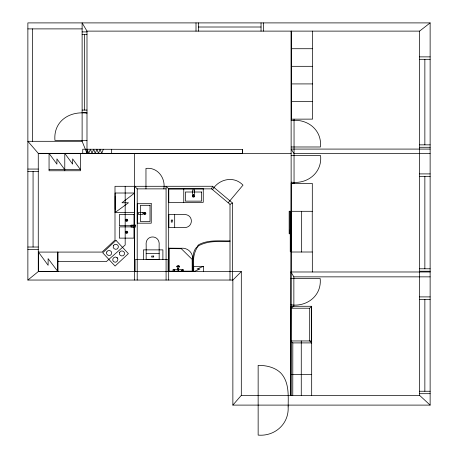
<?xml version="1.0" encoding="UTF-8"?>
<svg xmlns="http://www.w3.org/2000/svg" width="458" height="458" viewBox="0 0 458 458"><rect width="100%" height="100%" fill="white"/><g stroke="black" fill="none" stroke-linecap="round" stroke-linejoin="round"><path stroke-width="0.69" d="M134.6 271.6L134.618 186.303L212.564 186.263L232.601 203.077L232.601 280.044M311.652 340.952L290.876 340.952L292.822 342.905L292.771 395.357L290.819 395.351L290.939 306.276L311.658 306.276L311.686 395.351M311.635 342.905L311.658 306.276L309.705 308.223L309.688 340.952L311.635 342.905L292.822 342.905M87.169 153.338L87.175 149.239L88.783 153.344L90.409 149.245L92.018 153.35L93.644 149.251L95.253 153.356L96.878 149.262L98.487 153.356L100.107 149.262L101.716 153.367L103.342 149.268M111.66 153.384L111.672 149.285M242.379 153.63L242.385 149.531L82.732 149.234L82.726 153.327L242.379 153.63L242.385 149.531M166.082 280.044L166.082 186.274L168.681 188.873L211.619 188.862L212.564 186.263M212.575 189.664C218.861 178.86 234.061 175.551 242.992 185.147L228.21 202.785M232.864 405.101L241.309 395.351L241.309 271.6L38.266 271.6L27.869 280.044L27.869 22.9L430.131 22.9L430.131 405.101L232.864 405.101L232.864 280.044L241.309 271.6M82.119 141.304L27.869 141.304L38.266 153.327L86.991 153.327L82.119 141.304L82.119 22.9L86.991 31.115L419.58 31.115L430.131 22.9M115.124 212.506L128.48 202.757L121.977 202.757L134.618 193.013L115.124 193.013L115.124 212.506L134.618 212.506M211.619 188.862L230.002 204.285L232.601 203.077M203.455 266.338L197.003 269.001L199.98 269.001L193.705 271.657L193.705 266.338L203.455 266.338L203.455 271.657M174.687 227.58L183.057 227.546C194.078 228.771 194.163 213.262 183.057 214.584L168.847 214.584L168.847 227.58L174.687 227.58L174.687 214.584M198.44 27.011L261.043 27.011M27.869 28.888L82.119 28.888M82.119 31.9L86.991 31.9M82.119 34.339L86.991 34.339M291.271 48.72L312.551 48.72M419.58 56.872L430.131 56.872M419.58 59.305L430.131 59.305M291.271 66.318L312.551 66.318M291.271 83.923L312.551 83.917M291.271 101.521L312.551 101.521M82.119 110.075L86.991 110.075M82.119 112.508L86.991 112.508M86.991 113.195C69.473 110.739 53.265 121.376 54.943 140.371L86.991 140.371M291.122 119.166L312.551 119.12L312.551 31.115M291.122 120.609C307.318 118.307 322.197 129.958 320.428 146.984L291.122 146.984M419.58 144.854L430.131 144.854M419.58 147.287L430.131 147.287M430.131 149.085L291.122 149.085L294.047 153.63L430.131 153.63M49.058 153.367L80.499 153.378L80.499 170.742L49.058 170.771L49.058 153.367L56.918 164.13L56.918 158.909L64.778 169.695M38.266 153.63L291.122 153.63M291.122 155.6L320.589 155.6C322.363 172.723 307.41 184.448 291.122 182.141M27.869 169.059L38.266 169.059M80.499 169.586L49.058 169.609M27.869 171.492L38.266 171.492M419.58 173.903L430.131 173.903M419.58 176.336L430.131 176.336M291.122 183.406L312.304 183.406L312.304 211.298L291.07 211.298L291.07 252.009L312.327 252.009L312.327 271.983M57.903 252.089L57.903 271.588L38.403 271.588L38.403 252.089L102.077 252.077L114.998 240.044L114.998 186.303L134.618 186.303L137.217 188.873L166.082 188.873M291.059 229.641L290.246 229.641L290.246 251.591L291.059 251.591M230.002 240.868C219.726 241.137 208.608 239.591 199.093 244.503C198.789 244.921 197.158 245.448 197.965 246.101C203.644 242.906 210.794 241.372 217.567 241.664L230.002 241.664M27.869 247.022L38.266 247.022M27.869 249.461L38.266 249.461M146.171 253.635L159.166 253.635L159.166 259.48L146.171 259.48L146.171 245.265C144.848 234.158 160.357 234.244 159.132 245.265L159.166 253.635M57.76 261.621L106.348 261.621L125.177 245.001L125.177 186.303M419.58 268.789L430.131 268.789M177.756 268.835L178.631 268.835M177.756 269.453L173.044 269.453L173.044 271.434L183.315 271.434L183.315 269.453L178.631 269.453M419.58 271.228L430.131 271.228M290.893 374.438L290.939 271.983L430.131 271.983M290.939 271.983L293.859 276.855L430.131 276.855M290.939 278.521L320.171 278.521C321.934 295.507 307.089 307.123 290.939 304.828M27.869 280.044L232.864 280.044M419.58 296.899L430.131 296.899M419.58 299.337L430.131 299.337M309.705 308.223L290.939 308.223L293.859 306.276L293.859 276.855M311.686 374.438L290.853 374.438L290.853 395.351L291.145 183.498L294.047 183.498L294.047 119.166M419.58 391.252L430.131 391.252M419.58 393.691L430.131 393.691M241.309 395.351L419.58 395.351L430.131 405.101M117.036 257.677C114.511 255.375 111.048 259.44 113.573 261.592C116.086 263.9 119.572 259.841 117.036 257.677L117.38 258.049M57.903 271.588L48.119 258.656L48.119 265.285L38.438 252.089M80.499 169.672L72.639 158.903L72.639 164.113L64.778 153.378L64.778 170.771M424.858 59.305L424.858 144.854M424.858 176.336L424.858 268.789M424.858 299.337L424.858 391.252M419.58 31.115L419.58 395.351M312.253 211.298L312.253 252.009M301.662 211.298L301.662 252.009M301.272 340.952L301.267 395.351M291.271 31.115L291.271 119.12M291.122 31.115L291.145 271.983M263.482 22.9L263.482 31.115M261.043 22.9L261.043 31.115M230.002 204.285L230.002 280.044M198.44 22.9L198.44 31.115M196.007 22.9L196.007 31.115M193.597 271.6L193.597 261.753C193.265 256.257 195.016 250.446 198.033 246.238C190.826 250.343 193.482 264.678 192.801 271.6M183.761 188.868L183.761 202.379M182.273 269.453L182.273 271.434M178.631 271.434L178.631 268.64L179.393 266.052L178.294 265.583L176.988 266.052C176.948 267.764 178.694 269.407 177.756 271.434M174.114 269.453L174.149 271.434M168.681 188.873L168.681 280.044M168.103 271.6L168.103 259.64L135.093 259.64L135.093 271.6M163.832 188.873C165.756 178.019 157.529 166.964 145.965 168.407L145.965 188.873M162.888 259.617L162.888 249.873L143.394 249.873L143.394 259.617M137.217 188.873L137.217 280.044M134.618 153.63L134.618 280.044M115.25 196.259L115.25 209.191M86.991 31.115L86.991 153.327M84.558 34.339L84.558 110.075M57.76 252.077L57.76 271.6M38.266 153.327L38.266 271.6M33.068 171.492L33.068 247.022M32.415 28.888L32.415 141.304M168.75 248.167L168.727 271.6L192.652 271.571L192.623 259.8C193.476 252.948 187.666 247.36 180.887 248.276L168.75 248.167M169.145 248.608L169.117 271.182L192.2 271.153L192.171 259.829L192.595 259.829L180.858 248.276L180.858 248.717L169.145 248.608M288.145 406.859C289.113 423.873 274.817 436.594 258.146 435.1L258.146 365.352C266.172 365.341 274.663 367.167 280.645 372.852C289.284 381.88 288.277 395.357 288.145 406.859M106.743 251.94C105.214 255.049 110.292 257.047 111.489 254.064C113.029 250.955 107.939 248.957 106.743 251.94M113.395 245.734C111.867 248.843 116.95 250.841 118.147 247.858C119.675 244.749 114.597 242.757 113.395 245.734M119.584 252.369C118.049 255.478 123.139 257.476 124.336 254.493C125.864 251.385 120.786 249.387 119.584 252.369M125.847 219.468L125.515 220.069L125.847 221.077L126.454 221.409L127.456 221.077L127.793 220.47L127.456 219.468L126.855 219.136L125.847 219.468M126.19 219.811L126.19 220.733L127.112 220.733L127.112 219.811L126.19 219.811M125.847 231.485L125.515 232.091L125.847 233.093L126.454 233.431L127.456 233.093L127.793 232.492L127.456 231.485L126.855 231.153L125.847 231.485M126.19 231.834L126.19 232.75L127.112 232.75L127.112 231.834L126.19 231.834M143.967 212.638L143.635 213.239L143.967 214.247L144.568 214.579L145.575 214.247L145.907 213.64L145.575 212.638L144.968 212.306L143.967 212.638M144.31 212.981L144.31 213.897L145.232 213.897L145.232 212.981L144.31 212.981M192.704 195.285L192.371 195.887L192.704 196.894L193.305 197.226L194.312 196.894L194.644 196.293L194.312 195.285L193.705 194.953L192.704 195.285M193.047 195.629L193.047 196.551L193.963 196.551L193.963 195.629L193.047 195.629M176.891 266.608C181.946 267.672 178.357 264.873 176.891 266.608M116.006 240.381L102.701 252.787L115.073 266.058L128.377 253.646L116.006 240.381M181.866 270.586C181.276 270.077 182.879 270.426 181.866 270.586M174.246 270.386C174.269 270.93 175.122 270.071 174.246 270.386M203.255 188.868L168.773 188.896L168.773 202.379L203.255 202.327L203.255 188.868M194.484 189.99L192.532 189.99L192.532 194.536L194.484 194.536L194.484 189.99M201.629 192.016L185.381 192.016L185.381 201.136L201.629 201.136L201.629 192.016M151.243 203.696L137.274 203.696L137.274 223.189L151.243 223.189L151.243 203.696M150.006 205.316L140.429 205.316L140.429 221.563L150.006 221.563L150.006 205.316M289.977 211.252L289.17 211.252L289.17 233.78L289.977 233.78L289.977 211.252M142.988 212.466L138.436 212.466L138.436 214.418L142.988 214.418L142.988 212.466M133.999 214.476L119.372 214.476L119.372 225.708L133.999 225.708L133.999 214.476M172.26 220.052L171.275 220.052L171.275 222.113L172.26 222.113L172.26 220.052M135.62 225.118L131.074 225.118L131.074 227.065L135.62 227.065L135.62 225.118M133.965 226.893L119.343 226.893L119.343 238.126L133.965 238.126L133.965 226.893M153.699 256.062L151.638 256.062L151.638 257.047L153.699 257.047L153.699 256.062"/></g></svg>
